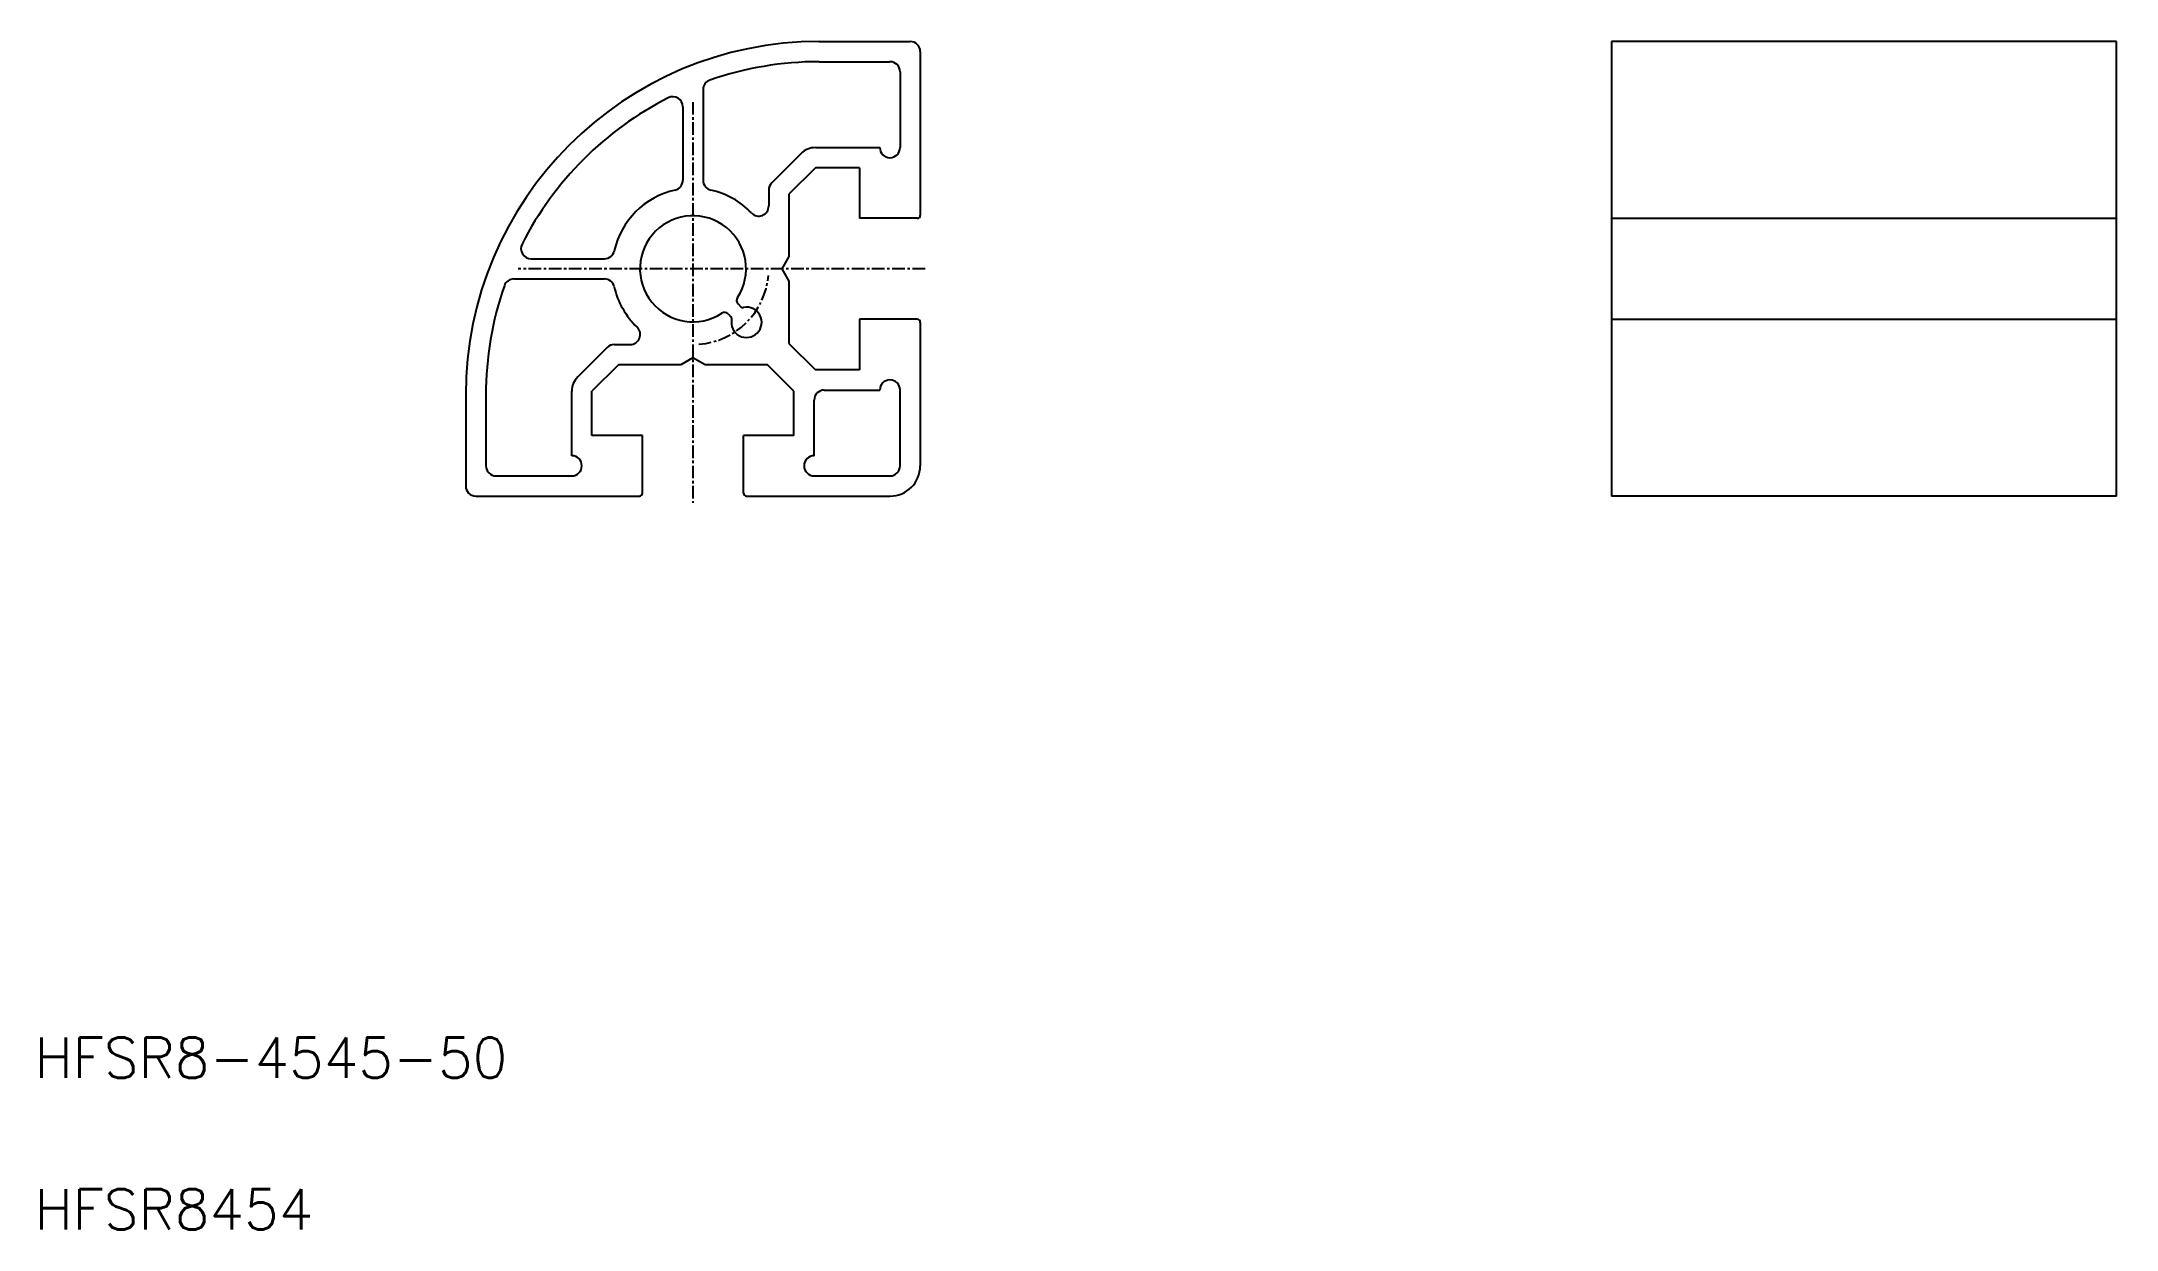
# Model space of a CAD drawing. Extents: x -64 to 141, y -95 to 22.
import ezdxf

# ---------------------------------------------------------------- set-up
doc = ezdxf.new("R2010")
doc.units = 0
doc.linetypes.add('CENTER', pattern=[2, 1.25, -0.25, 0.25, -0.25])
doc.layers.get('0').update_dxf_attribs({"linetype": 'CONTINUOUS'})
doc.layers.add('CENTER', color=1, linetype='CENTER')
doc.styles.get("Standard").update_dxf_attribs({"font": 'txt.shx', "bigfont": 'bigfont.shx'})

msp = doc.modelspace()

# ---------------------------------------------------------------- linework, layer by layer
at = {"color": 7, "linetype": 'CONTINUOUS'}
for p, q in [((12.5, 22.5), (21.5, 22.5)), ((22.5, 21.5), (22.5, 5.3)), ((140.92, 22.5), (90.92, 22.5)), ((90.92, 22.5), (90.92, -22.5)), ((140.92, -22.5), (140.92, 22.5)), ((12.5, 20.5), (19.5, 20.5)), ((20.5, 19.5), (20.5, 12)), ((1, 17.73), (1, 8.77)), ((-1, 16.03), (-1, 8.77)), ((10.71, 11.41), (7.79, 8.5)), ((12.12, 12), (18.5, 12)), ((12.12, 10), (9.5, 7.38)), ((16.5, 10), (12.12, 10)), ((16.5, 10), (16.5, 5)), ((7.5, 7.79), (7.5, 6.22)), ((9.5, 7.38), (9.5, 1.21)), ((22.2, 5), (16.5, 5)), ((90.92, 5), (140.92, 5)), ((-16.03, 1), (-8.77, 1)), ((9.5, 1.21), (8.8, 0)), ((8.8, 0), (9.5, -1.21)), ((-17.73, -1), (-8.77, -1)), ((9.5, -1.21), (9.5, -7.38)), ((4.47, -3.48), (4.74, -3.75)), ((3.48, -4.47), (3.75, -4.74)), ((16.5, -5), (16.5, -10)), ((22.2, -5), (16.5, -5)), ((22.5, -5.3), (22.5, -19.5)), ((90.92, -5), (140.92, -5)), ((-8.5, -7.79), (-11.41, -10.71)), ((-7.79, -7.5), (-6.22, -7.5)), ((9.5, -7.38), (12.12, -10)), ((-7.38, -9.5), (-10, -12.12)), ((-1.21, -9.5), (-7.38, -9.5)), ((0, -8.8), (-1.21, -9.5)), ((1.21, -9.5), (0, -8.8)), ((7.38, -9.5), (1.21, -9.5)), ((10, -12.12), (7.38, -9.5)), ((16.5, -10), (12.12, -10)), ((-12, -18.5), (-12, -12.12)), ((-10, -16.5), (-10, -12.12)), ((10, -16.5), (10, -12.12)), ((13, -12), (18.5, -12)), ((20.5, -19.5), (20.5, -12)), ((-22.5, -12.5), (-22.5, -21.5)), ((-20.5, -12.5), (-20.5, -19.5)), ((12, -18.5), (12, -13)), ((-5, -16.5), (-10, -16.5)), ((-5, -22.2), (-5, -16.5)), ((5, -22.2), (5, -16.5)), ((10, -16.5), (5, -16.5)), ((-19.5, -20.5), (-12, -20.5)), ((12, -20.5), (19.5, -20.5)), ((-21.5, -22.5), (-5.3, -22.5)), ((5.3, -22.5), (19.5, -22.5)), ((140.92, -22.5), (90.92, -22.5))]:
    msp.add_line(p, q, dxfattribs=at)
for centre, radius, start, end in [((12.5, -12.5), 35, 90, 180), ((21.5, 21.5), 1, 0, 90), ((2, 17.73), 1, 109.155, 180), ((12.5, -12.5), 33, 90, 109.155), ((19.5, 19.5), 1, 0, 90), ((12.5, -12.5), 33, 116.9444, 153.0556), ((-2, 16.03), 1, 0, 116.9444), ((12.12, 10), 2, 90, 135), ((19.5, 12), 1, 180, 0), ((-2, 8.77), 1, 282.8396, 0), ((2, 8.77), 1, 180, 257.1604), ((8.5, 7.79), 1, 135, 180), ((0, 0), 8, 102.8395, 167.1604), ((0, 0), 8, 43.7617, 77.1604), ((6.5, 6.22), 1, 223.7617, 0), ((0, 0), 5.25, 327.0459, 302.9541), ((22.2, 5.3), 0.3, 270, 0), ((-16.03, 2), 1, 153.0556, 270), ((-8.77, 2), 1, 270, 347.1604), ((12.5, -12.5), 33, 160.845, 180), ((-17.73, -2), 1, 90, 160.845), ((-8.77, -2), 1, 12.8396, 90), ((0, 0), 8, 192.8396, 226.2383), ((5.3, -5.3), 1.5, 168.749, 101.251), ((4.82, -3.13), 0.5, 147.0459, 225), ((4.95, -3.54), 0.3, 225, 281.251), ((-6.22, -6.5), 1, 270, 46.2383), ((3.13, -4.82), 0.5, 45, 122.9541), ((3.54, -4.95), 0.3, 348.749, 45), ((22.2, -5.3), 0.3, 0, 90), ((-7.79, -8.5), 1, 90, 135), ((-10, -12.12), 2, 135, 180), ((13, -13), 1, 89.9999, 180), ((19.5, -12), 1, 0, 180), ((-19.5, -19.5), 1, 180, 270), ((-12, -19.5), 1, 270, 90), ((12, -19.5), 1, 90, 270), ((19.5, -19.5), 3, 270, 0), ((19.5, -19.5), 1, 270, 360), ((-21.5, -21.5), 1, 180, 270), ((-5.3, -22.2), 0.3, 270, 0), ((5.3, -22.2), 0.3, 180, 270)]:
    msp.add_arc(centre, radius, start, end, dxfattribs=at)
at = {"layer": 'CENTER', "color": 1, "linetype": 'CENTER'}
for p, q in [((0, 16.51), (0, -23.16)), ((22.97, 0), (-17.31, 0))]:
    msp.add_line(p, q, dxfattribs=at)
msp.add_arc((0, 0), 7.5, 274.4553, 354.9645, dxfattribs=at)

# ---------------------------------------------------------------- texts
at = {"color": 7, "linetype": 'CONTINUOUS'}
for s, p in [('HFSR8-4545-50', (-65.18, -80.1)), ('HFSR8454', (-65.18, -95.1))]:
    msp.add_text(s, height=4, dxfattribs=at).set_placement(p)

doc.saveas('drawing.dxf')
